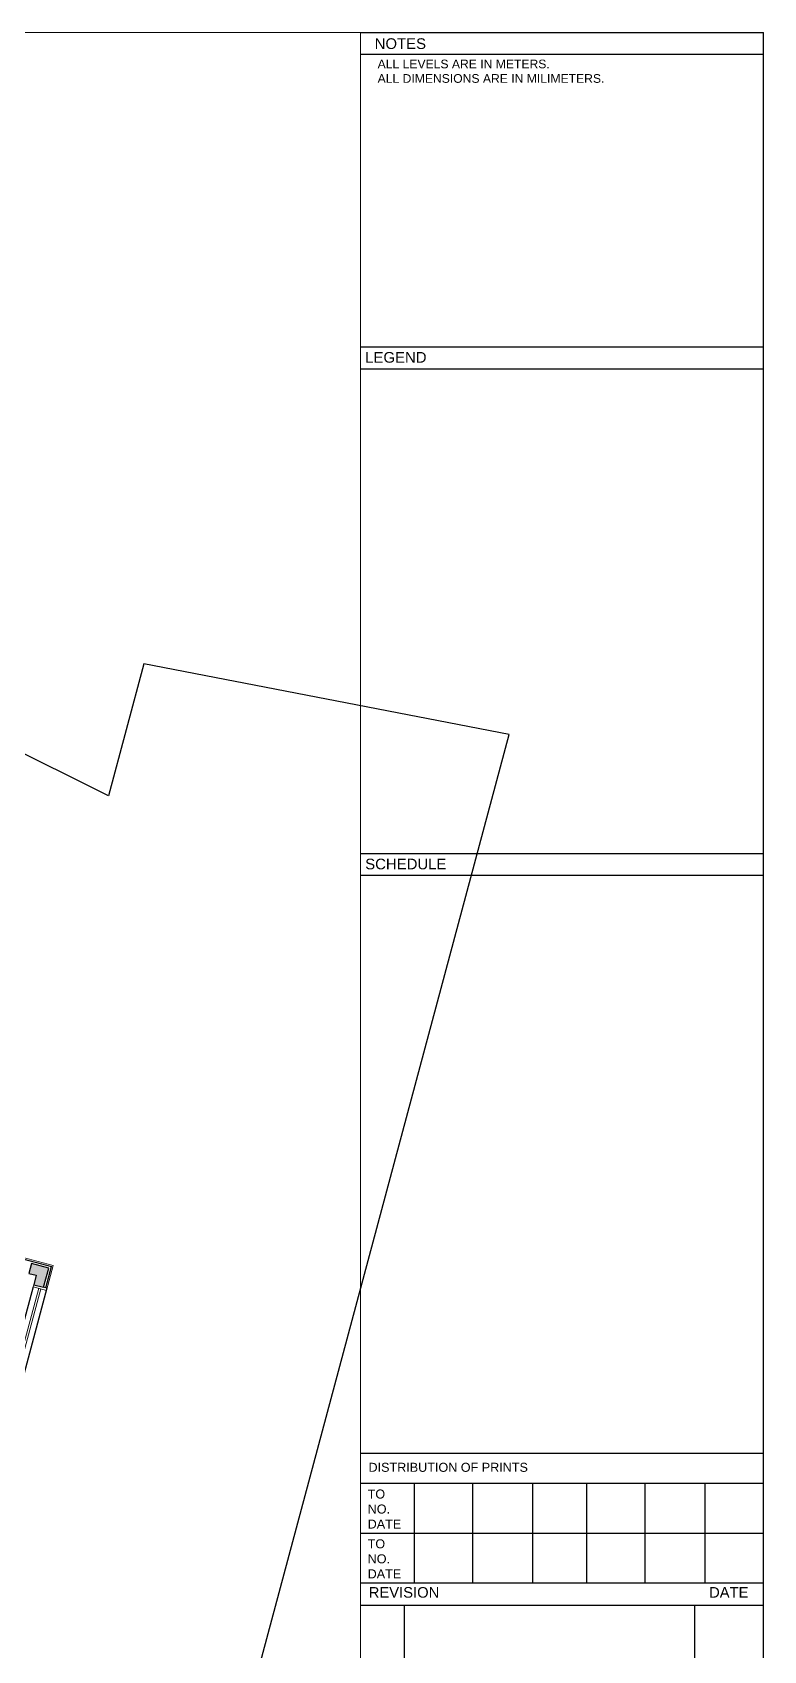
# Model space of a CAD drawing. Header units: millimetres. Extents: x 897770 to 1185420, y -692043 to -233237.
# Drawn here: x 964979 to 981508, y -672880 to -636292 of the extents above; entities that cross this region are included whole.
import ezdxf
from ezdxf.enums import TextEntityAlignment as Align

# ---------------------------------------------------------------- set-up
doc = ezdxf.new("R2010")
doc.units = ezdxf.units.MM
doc.header["$MEASUREMENT"] = 0
for name, color, linetype, lineweight in [('A-Detail Lines', 8, 'Continuous', 25), ('Ann_TitleBlock 2', 5, 'Continuous', 25), ('Anno_Tittleblock', 5, 'Continuous', 13), ('ele l', 6, 'Continuous', 15), ('S-Concrete', 40, 'Continuous', 30), ('ST CLADDING PLAN', 6, 'Continuous', 9)]:
    doc.layers.add(name, color=color, linetype=linetype, lineweight=lineweight)
for name, color, linetype in [('A-Elevation', 4, 'Continuous'), ('A-Wall Patt', 8, 'Continuous'), ('S-Conc Patt', 9, 'Continuous')]:
    doc.layers.add(name, color=color, linetype=linetype)
doc.styles.get("Standard").update_dxf_attribs({"font": 'trebuc.ttf'})
doc.styles.add('TITLE', font='swissel.ttf', dxfattribs={"height": 4.3})

# ---------------------------------------------------------------- blocks, each defined once
blk = doc.blocks.new('t4ww4tw3')
at = {"layer": 'S-Conc Patt'}
blk.add_hatch(color=256, dxfattribs=at).paths.add_polyline_path([(815348, -515005), (814962, -514902), (814902, -515124), (815066, -515168), (815009, -515381), (815232, -515440)])
at = {"layer": 'S-Concrete'}
blk.add_lwpolyline([(815348, -515005), (814962, -514902), (814902, -515124), (815066, -515168), (815009, -515381), (815232, -515440)], close=True, dxfattribs=at)
blk = doc.blocks.new('IIITD WD A1- L Format Library')
for p, q in [((775, 573.91), (870, 573.91)), ((775, 573.91), (870, 573.91)), ((870, -7.57), (870, 573.91)), ((775, 568.74), (870, 568.74)), ((775, 499.74), (870, 499.74)), ((775, 494.57), (870, 494.57)), ((775, 380.26), (870, 380.26)), ((870, 375.1), (775, 375.1)), ((775, 238.91), (870, 238.91)), ((775, 231.77), (870, 231.77)), ((787.59, 231.77), (787.59, 208.27)), ((801.33, 231.77), (801.33, 208.27)), ((815.48, 231.77), (815.48, 208.27)), ((828.23, 231.77), (828.23, 208.27)), ((841.98, 231.77), (841.98, 208.27)), ((856.12, 231.77), (856.12, 208.27)), ((775, 220.02), (870, 220.02)), ((775, 208.27), (870, 208.27)), ((775, 208.27), (840.13, 208.27)), ((775, 203.05), (870, 203.05)), ((785.25, 203.05), (785.25, 148.57)), ((853.73, 203.05), (853.73, 148.57))]:
    blk.add_line(p, q)
at = {"layer": 'Anno_Tittleblock', "color": 5}
blk.add_lwpolyline([(0, -7.57), (775, -7.57), (775, 573.91), (0, 573.91)], close=True, dxfattribs=at)
at = {"attachment_point": 1}
for s, insert, char_height in [('{\\fSwis721 LtEx BT|b0|i0|c0|p34;NOTES}', (778.3, 572.51), 2.5175), ('{\\fSwis721 LtEx BT|b0|i0|c0|p34;LEGEND}', (776.07, 498.53), 2.5175), ('{\\fSwis721 LtEx BT|b0|i0|c0|p34;SCHEDULE }', (776.07, 379.06), 2.5175), ('{\\fSwis721 LtEx BT|b0|i0|c0|p34;DISTRIBUTION OF PRINTS}', (776.85, 236.6), 2.1241), ('{\\fSwis721 LtEx BT|b0|i0|c0|p34;TO\\PNO.\\PDATE}', (776.65, 230.3), 2.1241), ('{\\fSwis721 LtEx BT|b0|i0|c0|p34;TO\\PNO.\\PDATE}', (776.65, 218.56), 2.1241), ('{\\fSwis721 LtEx BT|b0|i0|c0|p34;REVISION}', (776.9, 207.29), 2.4923), ('{\\fSwis721 LtEx BT|b0|i0|c0|p34;DATE}', (857.14, 207.29), 2.4923)]:
    blk.add_mtext(s, dxfattribs=dict(at, insert=insert, char_height=char_height))
at = {"insert": (779, 567.48), "char_height": 2.05, "width": 64.2608, "attachment_point": 1, "style": 'TITLE'}
blk.add_mtext('{\\fSwis721 Ex BT|b0|i0|c0|p34;ALL LEVELS ARE IN METERS.\\PALL DIMENSIONS ARE IN MILIMETERS.}', dxfattribs=at)
at = {"style": 'TITLE'}
for tag, p, height in [('PROJECT NAME 1', (779.17, 137.4), 2.98), ('PROJECT NAME 2', (779.17, 132.23), 2.98), ('PROJECT_NAME_3', (779.17, 127.37), 2.98), ('1:100@A1', (818.06, 91.92), 2.25), ('A-2.03', (844.81, 84.28), 4), ('03.04.11', (821.96, 84.64), 2.25), ('AC', (827.5, 76.14), 2.25), ('A', (858.85, 75.94), 3.66)]:
    blk.add_attdef(tag, p, '', height=height, dxfattribs=at)
for p in [(780.3, 113.01), (780.3, 106.37)]:
    blk.add_attdef('FIRST FLOOR PLAN', text='', height=3.39, dxfattribs=at).set_placement(p, align=Align.TOP_LEFT)

msp = doc.modelspace()

# ---------------------------------------------------------------- linework, layer by layer
at = {"layer": 'A-Detail Lines'}
msp.add_lwpolyline([(927502.5, -665836.4), (927502.5, -675743.2), (937657.3, -675743.2), (961033.1, -679445.6), (960481, -681506.2), (959536.3, -685031.8), (966453.3, -686885.2), (975755.9, -652167.4), (967501.3, -650568.6), (966700.7, -653556.7), (959358, -649896.1), (960329.2, -648509), (938403.2, -638104.9), (930940.1, -649038.9)], dxfattribs=at)
at = {"layer": 'A-Elevation'}
for p, q in [((964996.5, -664654.2, 0), (964282.1, -667320.2, 0)), ((965308.8, -664686.2, 0), (964581.6, -667400.4, 0))]:
    msp.add_line(p, q, dxfattribs=at)
at = {"layer": 'A-Wall Patt'}
for p, q in [((961859.5, -663244.3, 0), (965409.3, -664195.4, 0)), ((965279.9, -664678.4), (965409.3, -664195.4)), ((965279.9, -664678.4), (965231.6, -664665.5))]:
    msp.add_line(p, q, dxfattribs=at)
at = {"layer": 'ele l'}
for p, q in [((964407.7, -667353.8, 0), (965122, -664687.9, 0)), ((964456, -667366.8, 0), (965170.3, -664700.8, 0))]:
    msp.add_line(p, q, dxfattribs=at)
at = {"layer": 'ST CLADDING PLAN'}
for p, q in [((961896.2, -663223.1, 0), (965446, -664174.2, 0)), ((965295.9, -664734.5), (965446, -664174.2)), ((965009.4, -664605.9, 0), (964996.5, -664654.2, 0)), ((965295.9, -664734.5), (964996.5, -664654.2, 0))]:
    msp.add_line(p, q, dxfattribs=at)

# ---------------------------------------------------------------- block references
at = {"layer": 'Ann_TitleBlock 2', "xscale": 95.87942333735619, "yscale": 95.87942333735619, "zscale": 95.87942333735619}
msp.add_blockref('IIITD WD A1- L Format Library', (898093.1, -691318), dxfattribs=at)
at = {"layer": 'S-Concrete', "color": 6}
msp.add_blockref('t4ww4tw3', (150000, -149225.4), dxfattribs=at)

doc.saveas('drawing.dxf')
